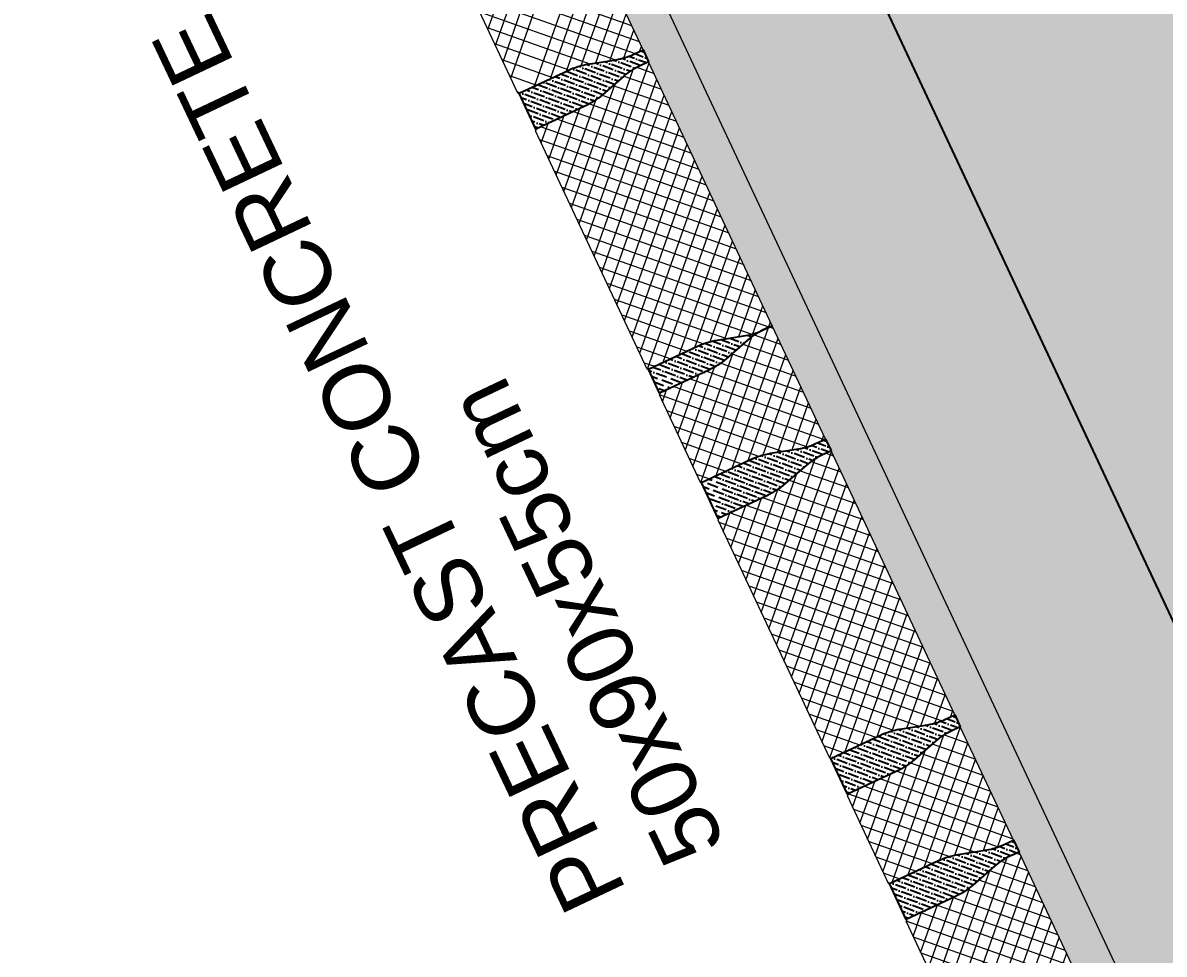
# Model space of a CAD drawing. Header units: metres. Extents: x 678805 to 1359287, y 2747329 to 5497370.
# Drawn here: x 679480.58 to 679481.446, y 2747416.135 to 2747416.842 of the extents above; entities that cross this region are included whole.
import ezdxf
from ezdxf import colors
from ezdxf.entities.mleader import LeaderData, LeaderLine
from ezdxf.math import Vec2, Vec3

# ---------------------------------------------------------------- set-up
doc = ezdxf.new("R2010")
doc.units = ezdxf.units.M
doc.layers.add('02-L-Waterfeatures 01', color=7, linetype='Continuous', true_color=0x4da6ff)
doc.layers.add('XREF_MON_WATERFEATURE$0$EIT_3 TR sorra', color=7, linetype='Continuous', true_color=0xd8ceb0)
doc.layers.add('XREF_MON_WATERFEATURE$0$-aux', color=50, linetype='Continuous', plot=False)
doc.layers.add('XREF_MON_WATERFEATURE$0$00_Aux', color=6, linetype='Continuous', plot=False)
doc.layers.add('XREF_MON_WATERFEATURE$0$01-TX', color=7, linetype='Continuous')
doc.layers.add('XREF_MON_WATERFEATURE$0$02-L-projecció', color=7, linetype='Continuous', lineweight=5, true_color=0x636363)
doc.layers.add('XREF_MON_WATERFEATURE$0$3-TR tot_u', color=7, linetype='Continuous', lineweight=5, true_color=0x787878)
for name, color, linetype, lineweight in [('XREF_MON_WATERFEATURE$0$02-L-seccionat', 6, 'Continuous', 5), ('XREF_MON_WATERFEATURE$0$3-TR Formigó', 252, 'Continuous', 0), ('XREF_MON_WATERFEATURE$0$3-TR Tot-u', 37, 'Continuous', 0)]:
    doc.layers.add(name, color=color, linetype=linetype, lineweight=lineweight)
doc.styles.add('XREF_MON_WATERFEATURE$0$Standard', font='arial.ttf')
pattern_1 = [(44.99999999989515, (-42.7872098154829, 32.41382765164599), (-0.00673519209078954, 0.006735192090814187), []), (134.9999999998951, (-42.7872098154829, 32.41382765164599), (-0.006735192090814189, -0.006735192090789539), [])]
pattern_2 = [(43.98579928964269, (-27.94470922103833, -68.74510472174734), (0.001927275125572214, 0.00660389192404396), [0.008532812500000061, -0.001706562500000013, 0, -0.001706562500000013])]

# ---------------------------------------------------------------- blocks, each defined once
blk = doc.blocks.new('XREF_MON_WATERFEATURE$0$WTF Without Channel')
at = {"layer": 'XREF_MON_WATERFEATURE$0$3-TR Formigó'}
h = blk.add_hatch(dxfattribs=at)
h.set_pattern_fill('ANSI37', color=256, scale=0.002999999999999999, angle=-18.27604261032589, style=0)
h.set_pattern_definition(pattern_1)
edge = h.paths.add_edge_path()
edge.add_line((1.427954547901344, 1.244861080776901), (1.428018452695277, 1.253056610934437))
edge.add_arc((1.379602367572865, 1.253434128579269), 0.04841755692053009, 359.5532532351801, 375.552272361569)
edge.add_line((1.426247175878551, 1.26641571847722), (1.42046242612664, 1.287201190833003))
edge.add_arc((1.47551474191043, 1.302522651451627), 0.05714459404568473, 179.5532533819265, 195.5522725082089, ccw=False)
edge.add_line((1.418371884946417, 1.302968214731664), (1.418692543034147, 1.344092238228769))
edge.add_line((1.418692543034147, 1.344092238228769), (1.417895363040905, 1.344098453409971))
edge.add_line((1.417895363040905, 1.344098453409971), (1.417901943300556, 1.344942503608764))
edge.add_line((1.417901943300556, 1.344942503608764), (1.218336561091881, 1.346498586703093))
edge.add_line((1.218336561091881, 1.346498586703093), (1.218329979202416, 1.345654536969961))
edge.add_line((1.218329979202416, 1.345654536969961), (1.217532798510682, 1.34566075494513))
edge.add_line((1.217532798510682, 1.34566075494513), (1.217212140422951, 1.30453672958538))
edge.add_arc((1.160069284489131, 1.304982289420587), 0.05714459298866387, 343.5542377014293, 359.5532568277118, ccw=False)
edge.add_line((1.21487598712806, 1.28880422236398), (1.208767817218494, 1.268111479002983))
edge.add_arc((1.255204516655751, 1.254404101272121), 0.04841755114504167, 163.5542348463468, 179.5532539727357)
edge.add_line((1.206788437303793, 1.254781618248672), (1.206724533674013, 1.24658608948812))
edge.add_line((1.206724533674013, 1.24658608948812), (1.427954547901344, 1.244861080776901))
h = blk.add_hatch(dxfattribs=at)
h.set_pattern_fill('ANSI37', color=256, scale=0.002999999999999999, angle=-18.27604261032589, style=0)
h.set_pattern_definition(pattern_1)
edge = h.paths.add_edge_path()
edge.add_line((1.532914442338686, 1.244042672682554), (1.532978347598281, 1.252238201443107))
edge.add_arc((1.484562255266676, 1.252615715877313), 0.04841756410447007, 359.5532571009333, 375.5522762273222)
edge.add_line((1.531207069617402, 1.265597310848535), (1.525422319865491, 1.286382781341673))
edge.add_arc((1.580474634574578, 1.301704237585519), 0.05714459183737725, 179.5532494450838, 195.5522685713662, ccw=False)
edge.add_line((1.523331779849421, 1.302149804774673), (1.523652437704321, 1.343273827806116))
edge.add_line((1.523652437704321, 1.343273827806116), (1.522855256546926, 1.343280045315624))
edge.add_line((1.522855256546926, 1.343280045315624), (1.522861838669222, 1.344124095514418))
edge.add_line((1.522861838669222, 1.344124095514418), (1.449566271950196, 1.344695606734605))
edge.add_line((1.449566271950196, 1.344695606734605), (1.449559690293562, 1.34385155607015))
edge.add_line((1.449559690293562, 1.34385155607015), (1.448762508903336, 1.343857775907964))
edge.add_line((1.448762508903336, 1.343857775907964), (1.448441851281267, 1.302733747288586))
edge.add_arc((1.391299006712069, 1.303179310410385), 0.05714458165001273, 343.55423431739524, 359.5532534436777, ccw=False)
edge.add_line((1.446105697520714, 1.287001243326814), (1.43999752854247, 1.266308499965818))
edge.add_arc((1.486434229170845, 1.252601118688567), 0.04841755329143839, 163.5542312204067, 179.5532503467957)
edge.add_line((1.438018147696447, 1.252978638745845), (1.437954245929312, 1.244783110450954))
edge.add_line((1.437954245929312, 1.244783110450954), (1.532914442338686, 1.244042672682554))
h = blk.add_hatch(dxfattribs=at)
h.set_pattern_fill('ANSI37', color=256, scale=0.002999999999999999, angle=-18.27604261032589, style=0)
h.set_pattern_definition(pattern_1)
edge = h.paths.add_edge_path()
edge.add_line((1.764144154361155, 1.242239687126131), (1.764208058689427, 1.250435215886683))
edge.add_arc((1.715791968363847, 1.250812732573228), 0.04841756211606773, 359.5532544171612, 375.5522735435502)
edge.add_line((1.76243678140704, 1.26379432482645), (1.756652032586452, 1.284579797182233))
edge.add_arc((1.811704345173098, 1.299901256506806), 0.0571445906186438, 179.5532529914346, 195.5522721177171, ccw=False)
edge.add_line((1.754561491639059, 1.300346820149572), (1.754882149261128, 1.341470844577999))
edge.add_line((1.754882149261128, 1.341470844577999), (1.754084969500717, 1.341477060224862))
edge.add_line((1.754084969500717, 1.341477060224862), (1.754091549527537, 1.342321109492333))
edge.add_line((1.754091549527537, 1.342321109492333), (1.554526167551693, 1.343877193517984))
edge.add_line((1.554526167551693, 1.343877193517984), (1.554519585662227, 1.343033142387868))
edge.add_line((1.554519585662227, 1.343033142387868), (1.553722404737663, 1.343039360363037))
edge.add_line((1.553722404737663, 1.343039360363037), (1.553401746649932, 1.301915335468949))
edge.add_arc((1.496258889059333, 1.302360895071325), 0.05714459464357712, 343.55423794782104, 359.5532570741035, ccw=False)
edge.add_line((1.551065593355041, 1.286182827781887), (1.544957422979813, 1.265490085817874))
edge.add_arc((1.59139412430668, 1.251782709510961), 0.04841755255421337, 163.5542370955205, 179.5532562219094)
edge.add_line((1.542978043530773, 1.252160224597902), (1.542914140133824, 1.243964695371688))
edge.add_line((1.542914140133824, 1.243964695371688), (1.764144154361155, 1.242239687126131))
h = blk.add_hatch(dxfattribs=at)
h.set_pattern_fill('ANSI37', color=256, scale=0.002999999999999999, angle=-18.27604261032589, style=0)
h.set_pattern_definition(pattern_1)
edge = h.paths.add_edge_path()
edge.add_line((1.869104048100006, 1.241421278566123), (1.869167953592431, 1.249616808257998))
edge.add_arc((1.82075186280119, 1.249994321630985), 0.04841756255587885, 359.5532583424954, 375.5522774688844)
edge.add_line((1.867396675378721, 1.262975917197765), (1.861611925859641, 1.283761387690903))
edge.add_arc((1.916664239261195, 1.29908284121675), 0.05714458984897519, 179.5532471711728, 195.5522662974552, ccw=False)
edge.add_line((1.859521386542063, 1.299528410658241), (1.859842044164132, 1.340652434155346))
edge.add_line((1.859842044164132, 1.340652434155346), (1.859044862773906, 1.340658650733531))
edge.add_line((1.859044862773906, 1.340658650733531), (1.859051444896203, 1.341502701397986))
edge.add_line((1.859051444896203, 1.341502701397986), (1.785755878642838, 1.342074212618173))
edge.add_line((1.785755878642838, 1.342074212618173), (1.785749296753373, 1.341230161488057))
edge.add_line((1.785749296753373, 1.341230161488057), (1.784952115363147, 1.341236381325872))
edge.add_line((1.784952115363147, 1.341236381325872), (1.784631457508247, 1.300112353172154))
edge.add_arc((1.727488614595829, 1.300557916526785), 0.05714457999509951, 343.55423407100335, 359.5532531972858, ccw=False)
edge.add_line((1.782295303747695, 1.284379849676044), (1.776187134769451, 1.263687105383725))
edge.add_arc((1.822623832317099, 1.249979726228914), 0.04841754973587025, 163.5542325971719, 179.5532517235608)
edge.add_line((1.774207754389089, 1.250357245095075), (1.77414385122497, 1.242161715868861))
edge.add_line((1.77414385122497, 1.242161715868861), (1.869104048100006, 1.241421278566123))
h = blk.add_hatch(dxfattribs=at)
h.set_pattern_fill('ANSI37', color=256, scale=0.002999999999999999, angle=-18.27604261032589, style=0)
h.set_pattern_definition(pattern_1)
edge = h.paths.add_edge_path()
edge.add_line((2.09033406372432, 1.239696270786227), (2.090397968518253, 1.247891799546779))
edge.add_arc((2.041981879849453, 1.248269316000493), 0.04841756045752366, 359.5532546773903, 375.5522738037793)
edge.add_line((2.088626691235866, 1.261250908020885), (2.082841941018295, 1.282036378048361))
edge.add_arc((2.137894262470913, 1.29735783439514), 0.05714459836160075, 179.5532477316691, 195.5522668579515, ccw=False)
edge.add_line((2.080751401235055, 1.297803403344006), (2.081072059322786, 1.33892742637545))
edge.add_line((2.081072059322786, 1.33892742637545), (2.080274878398221, 1.338933642953635))
edge.add_line((2.080274878398221, 1.338933642953635), (2.080281458657872, 1.339777692686767))
edge.add_line((2.080281458657872, 1.339777692686767), (1.880716076449197, 1.341333775781096))
edge.add_line((1.880716076449197, 1.341333775781096), (1.880709494559731, 1.34048972465098))
edge.add_line((1.880709494559731, 1.34048972465098), (1.879912314333659, 1.340495944488794))
edge.add_line((1.879912314333659, 1.340495944488794), (1.879591656245928, 1.299371918663383))
edge.add_arc((1.822448796882135, 1.299817478861319), 0.05714459642136113, 343.55423736456675, 359.55325649084915, ccw=False)
edge.add_line((1.877255502718207, 1.28363941051066), (1.871147332575809, 1.262946668546648))
edge.add_arc((1.917584034019092, 1.249239293068124), 0.04841755243134249, 163.5542380747065, 179.5532572010954)
edge.add_line((1.8691679533596, 1.249616807326675), (1.869104049264159, 1.241421278100462))
edge.add_line((1.869104049264159, 1.241421278100462), (2.09033406372432, 1.239696270786227))
h = blk.add_hatch(dxfattribs=at)
h.set_pattern_fill('ANSI37', color=256, scale=0.002999999999999999, angle=-18.27604261032589, style=0)
h.set_pattern_definition(pattern_1)
edge = h.paths.add_edge_path()
edge.add_line((2.195293957696002, 1.238877860829235), (2.195357862722766, 1.247073390055449))
edge.add_arc((2.146941770507577, 1.247450905318045), 0.04841756399451735, 359.5532561195993, 375.5522752459881)
edge.add_line((2.193586584974717, 1.260432499460877), (2.187801835455637, 1.281217969488353))
edge.add_arc((2.242854151821503, 1.29653942596503), 0.05714459349592127, 179.5532492245967, 195.5522683508791, ccw=False)
edge.add_line((2.185711295439567, 1.296984993387015), (2.18603195422579, 1.338109016884119))
edge.add_line((2.18603195422579, 1.338109016884119), (2.185234772369903, 1.338115232996643))
edge.add_line((2.185234772369903, 1.338115232996643), (2.185241354259368, 1.338959283661098))
edge.add_line((2.185241354259368, 1.338959283661098), (2.111945788238835, 1.339530794881285))
edge.add_line((2.111945788238835, 1.339530794881285), (2.111939206116539, 1.33868674421683))
edge.add_line((2.111939206116539, 1.33868674421683), (2.111142024959143, 1.338692964054645))
edge.add_line((2.111142024959143, 1.338692964054645), (2.110821367569905, 1.29756893683225))
edge.add_arc((2.053678519221488, 1.298014502801947), 0.05714458545132258, 343.554231491595, 359.55325061787744, ccw=False)
edge.add_line((2.10848521287803, 1.281836431939156), (2.102377043434124, 1.26114368857816))
edge.add_arc((2.148813743220628, 1.247436313332466), 0.04841755077642926, 163.5542377839038, 179.5532569102927)
edge.add_line((2.100397664217915, 1.247813827823848), (2.100333761519458, 1.239618298597635))
edge.add_line((2.100333761519458, 1.239618298597635), (2.195293957696002, 1.238877860829235))
at = {"layer": 'XREF_MON_WATERFEATURE$0$3-TR Tot-u'}
h = blk.add_hatch(dxfattribs=at)
h.set_pattern_fill('EARTH', color=256, scale=0.005, angle=-84.07414778341365)
h.set_pattern_definition([(275.9258522165863, (1.508662058674115, -0.1148725102261983), (0.03485825126725671, -0.02830242601949161), [0.03175, -0.03175]), (275.9258522165863, (1.520504685665381, -0.1136432929922426), (0.03485825126725671, -0.02830242601949161), [0.03175, -0.03175]), (275.9258522165863, (1.532347312656646, -0.1124140757582861), (0.03485825126725671, -0.02830242601949161), [0.03175, -0.03175]), (5.925852216586344, (1.536704594065053, -0.1159518790107228), (0.02830242601949161, 0.03485825126725671), [0.03174999999999997, -0.03174999999999997]), (5.925852216586344, (1.537933811299009, -0.1277945060019885), (0.02830242601949161, 0.03485825126725671), [0.03174999999999997, -0.03174999999999997]), (5.925852216586344, (1.539163028532965, -0.1396371329932533), (0.02830242601949161, 0.03485825126725671), [0.03174999999999997, -0.03174999999999997])])
h.paths.add_polyline_path([(-5.536544751993944e-06, 0.8741881636923763), (2.376964243046694, 0.8574036178634836), (2.490238671648917, 0.464878128050252), (2.490238671623517, 0.8148778565580336), (2.708667553914298, 0.8148778565580336), (2.708667595275242, 1.054866273411669), (0.1943516316543867, 1.074182261771467), (0.216930352319348, 1.024007327297947), (-5.536544751993944e-06, 1.025673916006705)])
at = {"layer": 'XREF_MON_WATERFEATURE$0$3-TR tot_u'}
h = blk.add_hatch(dxfattribs=at)
h.set_pattern_fill('AR-CONC', color=256, scale=0.0002499999999999998, angle=90.27678088138283)
h.set_pattern_definition([(158.5528234916038, (-42.78699457145998, 32.41382599851346), (-0.01071414020334408, 0.04444703537656459), [0.004762499999999994, -0.05238749999999995]), (103.5528234916038, (-42.78699457145998, 32.41382599851346), (-0.042478511822929, -0.02355052202099124), [0.003809999999999991, -0.04191014604249987]), (209.0042681916038, (-42.78788741364846, 32.41752990564561), (-0.05319265014223656, 0.02089651386113734), [0.004047502199999995, -0.04452256114999995]), (154.7370234916038, (-42.79903456162432, 32.40978512769794), (-0.01159854796105582, 0.06759205884945055), [0.007143749999999996, -0.07858124999999995]), (205.1883811016038, (-42.80000111194098, 32.41541779177493), (-0.07752613342460271, 0.03658516449488297), [0.006071255784999993, -0.0667839020399999]), (99.73697466160382, (-42.79903456162432, 32.40978512769794), (-0.07752613342278561, 0.036585164499046), [0.005714991767499993, -0.0628649329799999]), (129.5528234916038, (-42.79804499925816, 32.41681533908701), (0.01217751511735449, 0.04406843003303181), [0.004762499999999997, -0.05238749999999997]), (74.55282349160389, (-42.79804499925816, 32.41681533908701), (-0.0485699864642681, -3.622266203685831e-06), [0.003809999999999994, -0.04190999999999991]), (180.0042684916039, (-42.79703020596647, 32.42048770884281), (-0.03639247154533939, 0.04406480761108346), [0.004047502199999998, -0.04452248439999997]), (146.0528234916038, (-42.78699457145998, 32.41382599851346), (-0.02028587552938745, -0.005993882991116794), [0, -0.04140199999999995, 0, -0.04254499999999995, 0, -0.04206874999999995]), (116.0528234916039, (-42.78699457145998, 32.41382599851346), (-0.02905871588294157, 0.007867938773241597), [0, -0.02425699999999995, 0, -0.04044949999999991, 0, -0.01603374999999996]), (76.05282349160389, (-42.78248900048205, 32.40040140968046), (-0.009427757665139928, 0.03259170348029379), [0, -0.01587499999999993, 0, -0.04952999999999987, 0, -0.06572249999999974]), (66.05282349160389, (-42.78046856460863, 32.39438141506395), (-0.01780916575072015, 0.03308521069580599), [0, -0.02063749999999998, 0, -0.03289299999999997, 0, -0.04667249999999996])])
h.paths.add_polyline_path([(0.194583493892182, 1.07418028416405), (2.708899457513037, 1.054864295804252), (2.708603232039573, 1.204870996496144), (0.1583192873396602, 1.224463306798103), (0.1583192868739989, 1.154767410329047)])
at = {"layer": 'XREF_MON_WATERFEATURE$0$EIT_3 TR sorra'}
h = blk.add_hatch(dxfattribs=at)
h.set_pattern_fill('ANSI36', color=256, scale=0.001075000000000009, angle=-1.014200710357327, style=0, double=1)
h.set_pattern_definition([(43.98579928964269, (-28.28089882703248, -68.74248332763091), (0.001927275125572214, 0.00660389192404396), [0.008532812500000061, -0.001706562500000013, 0, -0.001706562500000013])])
edge = h.paths.add_edge_path()
edge.add_line((1.437954217756804, 1.244779611937703), (1.427954523686957, 1.244857583660633))
edge.add_line((1.427954523686957, 1.244857583660633), (1.428018425919753, 1.253053113352508))
edge.add_arc((1.379602349313233, 1.253430631489856), 0.04841754840873704, 359.5532525737959, 375.5522716999079)
edge.add_line((1.426247149568688, 1.266412218566985), (1.420462400049608, 1.287197694182397))
edge.add_arc((1.475514714875338, 1.302519149597884), 0.05714459172765151, 179.5532486136495, 195.552267739868, ccw=False)
edge.add_line((1.418371860266369, 1.302964717615397), (1.418692545828115, 1.344092238228769))
edge.add_line((1.418692545828115, 1.344092238228769), (1.448762509834658, 1.343857771717013))
edge.add_line((1.448762509834658, 1.343857771717013), (1.44844182357442, 1.302730249706657))
edge.add_arc((1.391298972028961, 1.303175814382287), 0.0571445886381773, 343.5542328140109, 359.5532519403218, ccw=False)
edge.add_line((1.446105669115376, 1.28699774388224), (1.439997501068454, 1.26630500284955))
edge.add_arc((1.486434195652319, 1.252597626645491), 0.04841754605796068, 163.5542349532118, 179.5532540794247)
edge.add_line((1.438018121386584, 1.252975143492223), (1.437954217756804, 1.244779611937703))
edge.add_line((1.437954217756804, 1.244779611937703), (1.427954523686957, 1.244857583660633))
h = blk.add_hatch(dxfattribs=at)
h.set_pattern_fill('ANSI36', color=256, scale=0.001075000000000009, angle=-1.014200710357327, style=0, double=1)
h.set_pattern_definition([(43.98579928964269, (-28.17593893282797, -68.7433017375879), (0.001927275125572214, 0.00660389192404396), [0.008532812500000061, -0.001706562500000013, 0, -0.001706562500000013])])
edge = h.paths.add_edge_path()
edge.add_line((1.542914111728486, 1.24396120151505), (1.532914417891469, 1.244039173703642))
edge.add_line((1.532914417891469, 1.244039173703642), (1.532978319891434, 1.252234702929855))
edge.add_arc((1.484562238547408, 1.252612223422473), 0.04841755316446383, 359.5532498304413, 375.5522689565533)
edge.add_line((1.531207044006031, 1.265593809541316), (1.525422295185443, 1.286379285156728))
edge.add_arc((1.58047460303481, 1.30170074212606), 0.05714458542333328, 179.5532519899966, 195.552271116215, ccw=False)
edge.add_line((1.523331754703712, 1.302146306727082), (1.523652440498289, 1.343273828271777))
edge.add_line((1.523652440498289, 1.343273828271777), (1.553722404737663, 1.343039361760021))
edge.add_line((1.553722404737663, 1.343039361760021), (1.553401718011763, 1.301911840215326))
edge.add_arc((1.496258863152746, 1.302357404425296), 0.05714459194800377, 343.55423330679463, 359.55325243310557, ccw=False)
edge.add_line((1.551065563552719, 1.286179333459587), (1.544957395505797, 1.265486592426897))
edge.add_arc((1.591394086659689, 1.251779215860109), 0.04841754287100512, 163.55423339242, 179.5532525186328)
edge.add_line((1.542978015591096, 1.252156734000892), (1.542914111728486, 1.24396120151505))
edge.add_line((1.542914111728486, 1.24396120151505), (1.532914417891469, 1.244039173703642))
h = blk.add_hatch(dxfattribs=at)
h.set_pattern_fill('ANSI36', color=256, scale=0.001075000000000009, angle=-1.014200710357327, style=0, double=1)
h.set_pattern_definition(pattern_2)
edge = h.paths.add_edge_path()
edge.add_line((1.774143824216615, 1.242158218752594), (1.764144129448276, 1.242236188147218))
edge.add_line((1.764144129448276, 1.242236188147218), (1.764208031681072, 1.250431719701738))
edge.add_arc((1.715791953767019, 1.250809240557085), 0.04841754973742302, 359.5532493695649, 375.5522684956769)
edge.add_line((1.762436756028499, 1.263790825381876), (1.75665200650942, 1.284576300997288))
edge.add_arc((1.811704314591618, 1.299897756309842), 0.05714458520342799, 179.5532503270646, 195.552269453283, ccw=False)
edge.add_line((1.75456146649335, 1.300343322567643), (1.754882152055096, 1.341470844577999))
edge.add_line((1.754882152055096, 1.341470844577999), (1.7849521165273, 1.341236378066243))
edge.add_line((1.7849521165273, 1.341236378066243), (1.78463142956857, 1.300108856055886))
edge.add_arc((1.727488578372357, 1.300554418246349), 0.05714458826956478, 343.55423530294854, 359.5532544292594, ccw=False)
edge.add_line((1.782295275808018, 1.28437635023147), (1.776187107295435, 1.263683607801796))
edge.add_arc((1.822623799873275, 1.249976229345399), 0.04841754477165996, 163.5542317248516, 179.5532508510645)
edge.add_line((1.774207726915073, 1.25035374891013), (1.774143824216615, 1.242158218752594))
edge.add_line((1.774143824216615, 1.242158218752594), (1.764144129448276, 1.242236188147218))
h = blk.add_hatch(dxfattribs=at)
h.set_pattern_fill('ANSI36', color=256, scale=0.001075000000000009, angle=-1.014200710357327, style=0, double=1)
h.set_pattern_definition(pattern_2)
edge = h.paths.add_edge_path()
edge.add_line((1.869104024816941, 1.241417780984194), (1.869167926584076, 1.249613310210408))
edge.add_arc((1.820751844308728, 1.24999082407591), 0.04841755404408572, 359.5532576811123, 375.5522768072242)
edge.add_line((1.867396648836028, 1.262972416821868), (1.861611900713932, 1.283757891505958))
edge.add_arc((1.916664220859244, 1.299079345134768), 0.05714459637342583, 179.5532454577903, 195.5522645840087, ccw=False)
edge.add_line((1.859521361629184, 1.299524916335941), (1.8598420469581, 1.340652434155346))
edge.add_line((1.8598420469581, 1.340652434155346), (1.879912315730643, 1.34049593936652))
edge.add_line((1.879912315730643, 1.34049593936652), (1.879591628771912, 1.299368418287487))
edge.add_arc((1.822448779348894, 1.299813979882391), 0.05714458649178072, 343.55423588620204, 359.5532550125129, ccw=False)
edge.add_line((1.877255475244191, 1.283635912928731), (1.871147306731608, 1.262943171896041))
edge.add_arc((1.917584003464877, 1.249235786942426), 0.04841755059649615, 163.5542257429604, 179.5532448691732)
edge.add_line((1.869167924721431, 1.249613311607392), (1.86910402411845, 1.241417779121549))
h = blk.add_hatch(dxfattribs=at)
h.set_pattern_fill('ANSI36', color=256, scale=0.001075000000000009, angle=-1.014200710357327, style=0, double=1)
h.set_pattern_definition([(43.98579928964269, (-27.61851931214083, -68.7476481385529), (0.001927275125572214, 0.00660389192404396), [0.008532812500000061, -0.001706562500000013, 0, -0.001706562500000013])])
edge = h.paths.add_edge_path()
edge.add_line((2.10033373334695, 1.239614800550044), (2.090334039509933, 1.239692771807314))
edge.add_line((2.090334039509933, 1.239692771807314), (2.090397941277068, 1.247888301499189))
edge.add_arc((2.041981861939067, 1.248265824244145), 0.04841755117606179, 359.5532471466683, 375.5522662727803)
edge.add_line((2.088626666090157, 1.261247407644988), (2.082841916338246, 1.282032883726061))
edge.add_arc((2.137894224304029, 1.297354339867004), 0.05714458531338053, 179.5532511585301, 195.5522702847486, ccw=False)
edge.add_line((2.080751376089346, 1.297799905296416), (2.081072061418261, 1.338927426841111))
edge.add_line((2.081072061418261, 1.338927426841111), (2.111142025657635, 1.338692960329355))
edge.add_line((2.111142025657635, 1.338692960329355), (2.110821339164566, 1.29756543878466))
edge.add_arc((2.053678482881601, 1.29801100110502), 0.05714459335717536, 343.5542352124778, 359.5532543387887, ccw=False)
edge.add_line((2.108485185171183, 1.281832931563259), (2.102377017357092, 1.261140190996231))
edge.add_arc((2.148813711242465, 1.247432809821834), 0.0484175467951859, 163.5542290780973, 179.5532482043101)
edge.add_line((2.100397636278238, 1.247810331638903), (2.10033373334695, 1.239614800550044))
edge.add_line((2.10033373334695, 1.239614800550044), (2.090334039509933, 1.239692771807314))
h = blk.add_hatch(dxfattribs=at)
h.set_pattern_fill('ANSI36', color=256, scale=0.001075000000000009, angle=-1.014200710357327, style=0, double=1)
h.set_pattern_definition([(62.26184189986373, (25.29031253173266, 249.3079363913275), (-0.0002408934136971146, 0.006875154421345005), [0.008532812500000075, -0.001706562500000015, 0, -0.001706562500000015])])
h.paths.add_polyline_path([(0.1581040433167331, 1.224464959930629), (2.708387987550985, 1.204872651491315), (2.708621797247496, 1.234871822874994), (0.1581040428510718, 1.254769065883012)])
at = {"layer": 'XREF_MON_WATERFEATURE$0$-aux'}
for points in [[(1.437954217756804, 1.244779611937703), (1.427954523686957, 1.244857583660633), (1.428018425919753, 1.253053113352508, 0.06992251114754273), (1.426247149568688, 1.266412218566985), (1.420462400049608, 1.287197694182397, -0.06992251114800961), (1.418371860266369, 1.302964717615397), (1.418692545828115, 1.344092238228769), (1.448762509834658, 1.343857771717013), (1.44844182357442, 1.302730249706657, -0.0699225111484148), (1.446105669115376, 1.28699774388224), (1.439997501068454, 1.26630500284955, 0.06992251114798485), (1.438018121386584, 1.252975143492223), (1.437954217756804, 1.244779611937703), (1.427954523686957, 1.244857583660633)], [(1.542914111728486, 1.24396120151505), (1.532914417891469, 1.244039173703642), (1.532978319891434, 1.252234702929855, 0.06992251114754273), (1.531207044006031, 1.265593809541316), (1.525422295185443, 1.286379285156728, -0.06992251114800961), (1.523331754703712, 1.302146306727082), (1.523652440498289, 1.343273828271777), (1.553722404737663, 1.343039361760021), (1.553401718011763, 1.301911840215326, -0.0699225111484148), (1.551065563552719, 1.286179333459587), (1.544957395505797, 1.265486592426897, 0.06992251114798485), (1.542978015591096, 1.252156734000892), (1.542914111728486, 1.24396120151505), (1.532914417891469, 1.244039173703642)], [(1.774143824216615, 1.242158218752594), (1.764144129448276, 1.242236188147218), (1.764208031681072, 1.250431719701738, 0.06992251114754273), (1.762436756028499, 1.263790825381876), (1.75665200650942, 1.284576300997288, -0.06992251114800961), (1.75456146649335, 1.300343322567643), (1.754882152055096, 1.341470844577999), (1.7849521165273, 1.341236378066243), (1.78463142956857, 1.300108856055886, -0.0699225111484148), (1.782295275808018, 1.28437635023147), (1.776187107295435, 1.263683607801796, 0.06992251114798485), (1.774207726915073, 1.25035374891013), (1.774143824216615, 1.242158218752594), (1.764144129448276, 1.242236188147218)], [(1.86910402411845, 1.241417779121549), (1.869104024816941, 1.241417780984194), (1.869167926584076, 1.249613310210408, 0.06992251114754273), (1.867396648836028, 1.262972416821868), (1.861611900713932, 1.283757891505958, -0.06992251114800961), (1.859521361629184, 1.299524916335941), (1.8598420469581, 1.340652434155346), (1.879912315730643, 1.34049593936652), (1.879591628771912, 1.299368418287487, -0.0699225111484148), (1.877255475244191, 1.283635912928731), (1.871147306731608, 1.262943171896041, 0.06992251114798485), (1.869167924721431, 1.249613311607392), (1.86910402411845, 1.241417779121549), (1.869104024816941, 1.241417780984194)], [(2.10033373334695, 1.239614800550044), (2.090334039509933, 1.239692771807314), (2.090397941277068, 1.247888301499189, 0.06992251114754273), (2.088626666090157, 1.261247407644988), (2.082841916338246, 1.282032883726061, -0.06992251114800961), (2.080751376089346, 1.297799905296416), (2.081072061418261, 1.338927426841111), (2.111142025657635, 1.338692960329355), (2.110821339164566, 1.29756543878466, -0.0699225111484148), (2.108485185171183, 1.281832931563259), (2.102377017357092, 1.261140190996231, 0.06992251114798485), (2.100397636278238, 1.247810331638903), (2.10033373334695, 1.239614800550044), (2.090334039509933, 1.239692771807314)]]:
    blk.add_lwpolyline(points, format="xyb", dxfattribs=at)
at = {"layer": 'XREF_MON_WATERFEATURE$0$00_Aux'}
blk.add_lwpolyline([(-5.536544751993944e-06, 0.8741881636923763), (2.376964243046694, 0.8574036178634836), (2.490238671648917, 0.464878128050252), (2.490238671623517, 0.8148778565580336), (2.708667553914298, 0.8148778565580336), (2.708667595275242, 1.054866273411669), (0.1943516316543867, 1.074182261771467), (0.216930352319348, 1.024007327297947), (-5.536544751993944e-06, 1.025673916006705)], close=True, dxfattribs=at)
at = {"layer": 'XREF_MON_WATERFEATURE$0$02-L-projecció'}
for points in [[(0.1581040428510718, 1.224464960396291), (2.708387990344953, 1.204872651025654)], [(0.1943682498324, 1.074181937755688), (2.7086675952752, 1.054866076604339)]]:
    blk.add_lwpolyline(points, dxfattribs=at)
at = {"layer": 'XREF_MON_WATERFEATURE$0$02-L-seccionat'}
for points in [[(1.427954547901344, 1.244861080776901), (1.428018452695277, 1.253056610934437, 0.06992251114875708), (1.426247175878551, 1.26641571847722), (1.42046242612664, 1.287201190833003, -0.0699225111482901), (1.418371884946417, 1.302968214731664), (1.418692543034147, 1.344092238228769), (1.417895363040905, 1.344098453409971), (1.417901943300556, 1.344942503608764), (1.218336561091881, 1.346498586703093), (1.218329979202416, 1.345654536969961), (1.217532798510682, 1.34566075494513), (1.217212140422951, 1.30453672958538, -0.0699225111482901), (1.21487598712806, 1.28880422236398), (1.208767817218494, 1.268111479002983, 0.06992251114875708), (1.206788437303793, 1.254781618248672), (1.206724533674013, 1.24658608948812)], [(1.532914442338686, 1.244042672682554), (1.532978347598281, 1.252238201443107, 0.06992251114875708), (1.531207069617402, 1.265597310848535), (1.525422319865491, 1.286382781341673, -0.0699225111482901), (1.523331779849421, 1.302149804774673), (1.523652437704321, 1.343273827806116), (1.522855256546926, 1.343280045315624), (1.522861838669222, 1.344124095514418), (1.449566271950196, 1.344695606734605), (1.449559690293562, 1.34385155607015), (1.448762508903336, 1.343857775907964), (1.448441851281267, 1.302733747288586, -0.0699225111482901), (1.446105697520714, 1.287001243326814), (1.43999752854247, 1.266308499965818, 0.06992251114875708), (1.438018147696447, 1.252978638745845), (1.437954245929312, 1.244783110450954)], [(1.764144154361155, 1.242239687126131), (1.764208058689427, 1.250435215886683, 0.06992251114875708), (1.76243678140704, 1.26379432482645), (1.756652032586452, 1.284579797182233, -0.0699225111482901), (1.754561491639059, 1.300346820149572), (1.754882149261128, 1.341470844577999), (1.754084969500717, 1.341477060224862), (1.754091549527537, 1.342321109492333), (1.554526167551693, 1.343877193517984), (1.554519585662227, 1.343033142387868), (1.553722404737663, 1.343039360363037), (1.553401746649932, 1.301915335468949, -0.0699225111482901), (1.551065593355041, 1.286182827781887), (1.544957422979813, 1.265490085817874, 0.06992251114875708), (1.542978043530773, 1.252160224597902), (1.542914140133824, 1.243964695371688)], [(1.869104048100006, 1.241421278566123), (1.869167953592431, 1.249616808257998, 0.06992251114875708), (1.867396675378721, 1.262975917197765), (1.861611925859641, 1.283761387690903, -0.0699225111482901), (1.859521386542063, 1.299528410658241), (1.859842044164132, 1.340652434155346), (1.859044862773906, 1.340658650733531), (1.859051444896203, 1.341502701397986), (1.785755878642838, 1.342074212618173), (1.785749296753373, 1.341230161488057), (1.784952115363147, 1.341236381325872), (1.784631457508247, 1.300112353172154, -0.0699225111482901), (1.782295303747695, 1.284379849676044), (1.776187134769451, 1.263687105383725, 0.06992251114875708), (1.774207754389089, 1.250357245095075), (1.77414385122497, 1.242161715868861)], [(2.09033406372432, 1.239696270786227), (2.090397968518253, 1.247891799546779, 0.06992251114875708), (2.088626691235866, 1.261250908020885), (2.082841941018295, 1.282036378048361, -0.0699225111482901), (2.080751401235055, 1.297803403344006), (2.081072059322786, 1.33892742637545), (2.080274878398221, 1.338933642953635), (2.080281458657872, 1.339777692686767), (1.880716076449197, 1.341333775781096), (1.880709494559731, 1.34048972465098), (1.879912314333659, 1.340495944488794), (1.879591656245928, 1.299371918663383, -0.0699225111482901), (1.877255502718207, 1.28363941051066), (1.871147332575809, 1.262946668546648, 0.06992251114875708), (1.8691679533596, 1.249616807326675), (1.869104049264159, 1.241421278100462)], [(2.195293957696002, 1.238877860829235), (2.195357862722766, 1.247073390055449, 0.06992251114875708), (2.193586584974717, 1.260432499460877), (2.187801835455637, 1.281217969488353, -0.0699225111482901), (2.185711295439567, 1.296984993387015), (2.18603195422579, 1.338109016884119), (2.185234772369903, 1.338115232996643), (2.185241354259368, 1.338959283661098), (2.111945788238835, 1.339530794881285), (2.111939206116539, 1.33868674421683), (2.111142024959143, 1.338692964054645), (2.110821367569905, 1.29756893683225, -0.0699225111482901), (2.10848521287803, 1.281836431939156), (2.102377043434124, 1.26114368857816, 0.06992251114875708), (2.100397664217915, 1.247813827823848), (2.100333761519458, 1.239618298597635)]]:
    blk.add_lwpolyline(points, format="xyb", close=True, dxfattribs=at)
blk = doc.blocks.new('XREF_MON_WATERFEATURE')
at = {"rotation": 115.5575828866667}
blk.add_blockref('XREF_MON_WATERFEATURE$0$WTF Without Channel', (679483.0746399837, 2747415.46115167), dxfattribs=at)
at = {"layer": 'XREF_MON_WATERFEATURE$0$01-TX'}
ml = blk.add_multileader_mtext('Standard', dxfattribs=at)
ml.set_content('PRECAST CONCRETE PIECE \\P50x90x55cm', color=256, style='XREF_MON_WATERFEATURE$0$Standard')
ml.set_leader_properties()
ml.build(insert=Vec2(0, 0))
ml.multileader.update_dxf_attribs({"dogleg_length": 0.07692307692307693, "arrow_head_size": 0.01923076923076923})
ctx = ml.context
ctx.base_point, ctx.char_height, ctx.arrow_head_size, ctx.landing_gap_size, ctx.plane_origin, ctx.plane_x_axis, ctx.plane_y_axis = Vec3(679481.0242314886, 2747416.15472342), 0.05, 0.01923076923076923, 0.01923076923076923, Vec3(679481.1932524537, 2747416.202285311), Vec3(-0.4281212612115987, 0.9037212986859335), Vec3(-0.9037212986859335, -0.4281212612115987)
notes = []
notes.append((ctx, [(1, (1, 1, 0), (679480.5798091363, 2747417.092854696), (0.4281212612115987, -0.9037212986859335), 0.03846153846153853, [(0, [(679480.6745543642, 2747417.316411117)], 0, [])])]))
ctx.mtext.insert, ctx.mtext.text_direction, ctx.mtext.rotation, ctx.mtext.flow_direction = Vec3(679480.9930200713, 2747416.161217123), Vec3(-0.4281212612115987, 0.9037212986859335), 1.564072090888421, 5
for ctx, leaders in notes:
    for number, flags, end, landing, length, lines in leaders:
        leader = LeaderData()
        leader.index, (leader.has_last_leader_line, leader.has_dogleg_vector, leader.attachment_direction) = number, flags
        leader.last_leader_point, leader.dogleg_vector, leader.dogleg_length = Vec3(end), Vec3(landing), length
        for number, points, colour, breaks in lines:
            line = LeaderLine()
            line.index, line.vertices, line.color, line.breaks = number, Vec3.list(points), colors.encode_raw_color(colour), breaks
            leader.lines.append(line)
        ctx.leaders.append(leader)

msp = doc.modelspace()

# ---------------------------------------------------------------- block references
at = {"layer": '02-L-Waterfeatures 01', "color": 18, "true_color": 0x000000}
msp.add_blockref('XREF_MON_WATERFEATURE', (0, 0), dxfattribs=at)

doc.saveas('drawing.dxf')
